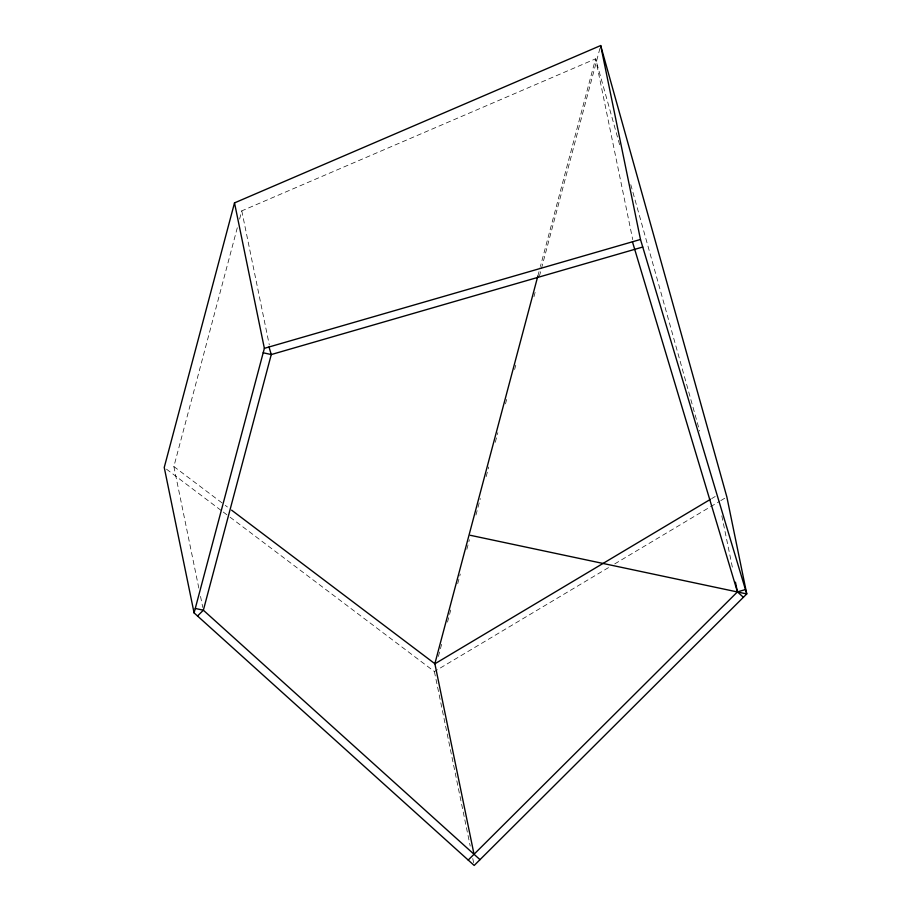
<?xml version="1.0" encoding="UTF-8"?>
<svg xmlns="http://www.w3.org/2000/svg" width="911" height="911" viewBox="0 0 911 911"><rect width="100%" height="100%" fill="white"/><g stroke="black" fill="none" stroke-linecap="round" stroke-linejoin="round"><path stroke-width="0.68" stroke-dasharray="4.55 3.42" d="M198.826 588.107L173.864 466.534L237.771 225.985M239.593 219.118L241.779 210.862L595.543 58.851L540.405 266.422M537.843 276.044L540.041 267.8M438.396 656.432L442.04 642.71M447.506 622.111L451.161 608.389M457.721 583.678L460.271 574.067M466.842 549.356L469.393 539.745M475.952 515.034L480.336 498.568M486.167 476.601L488.717 466.99M495.288 442.279L497.839 432.668M505.491 403.846L506.949 398.358M514.613 369.524L516.435 362.658M533.937 296.77L535.759 289.903M539.414 276.181L600.679 45.55M711.673 498.613L715.203 496.495M230.073 517.197L434.388 671.532L609.869 566.801M614.743 563.898L719.553 501.346M720.772 500.617L725.646 497.702M173.864 466.534L223.172 503.783M225.279 505.366L227.386 506.96M166.508 469.176L222.125 511.196M223.263 512.05L228.934 516.332M619.628 144.747L595.612 58.862L632.724 239.627M630.788 184.671L699.648 431.017M721.819 515.842L732.888 569.762M434.388 671.532L470.213 846.057M472.763 858.526L473.618 862.683M241.779 210.862L269.292 344.882M200.522 596.398L202.789 607.455"/><path stroke-width="1.37" d="M234.514 202.891L164.242 467.457L194.089 612.898L474.187 865.45L746.758 593.938L726.864 496.985L600.679 45.55L234.514 202.891L264.372 348.332L194.089 612.898M537.843 276.044L434.866 663.698L474.027 854.267M197.539 616.007L203.358 610.211L271.273 354.55L269.007 346.989M468.208 860.064L737.432 591.888L745.449 589.565M710.489 499.308L434.923 663.766L231.599 510.149M264.372 348.332L640.479 239.468L600.679 45.55M642.745 247.029L271.273 354.55L263.188 352.785M470.338 535.304L746.758 593.938L640.479 239.468M195.273 608.446L203.358 610.211L480.006 859.654M632.45 241.791L737.432 591.888L743.41 597.286M735.439 582.209L737.432 591.888"/></g></svg>
